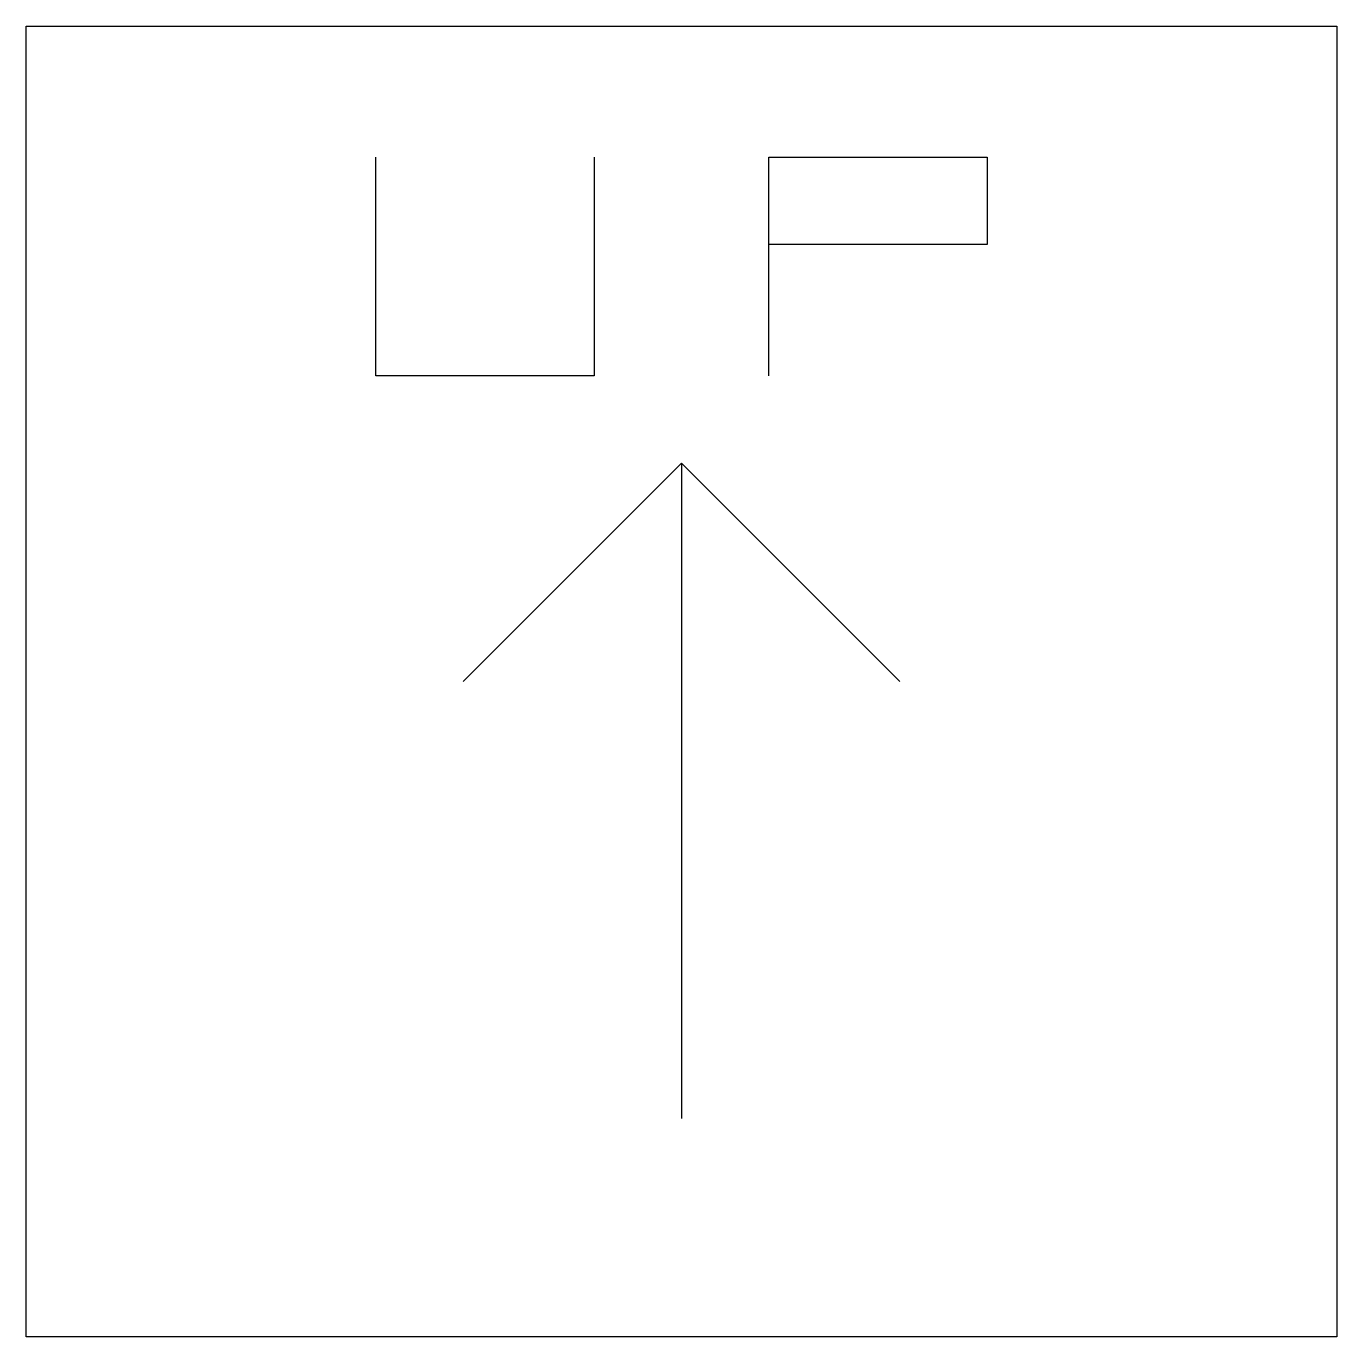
# Model space of a CAD drawing. Extents: x 10 to 40, y 10 to 40.
import ezdxf

# ---------------------------------------------------------------- set-up
doc = ezdxf.new("R2010")
doc.units = 0
doc.layers.add('Layer_1', color=7, linetype='CONTINUOUS')

msp = doc.modelspace()

# ---------------------------------------------------------------- linework, layer by layer
at = {"layer": 'Layer_1', "color": 7}
msp.add_lwpolyline([(10, 40), (40, 40), (40, 10), (10, 10)], close=True, dxfattribs=at)
for points in [[(23, 37), (23, 32), (18, 32), (18, 37)], [(26.999999, 32), (26.999999, 37), (32, 37), (32, 35), (27, 35)], [(20, 25), (25, 30), (25, 15)], [(30, 25), (25, 30)]]:
    msp.add_lwpolyline(points, dxfattribs=at)

doc.saveas('drawing.dxf')
